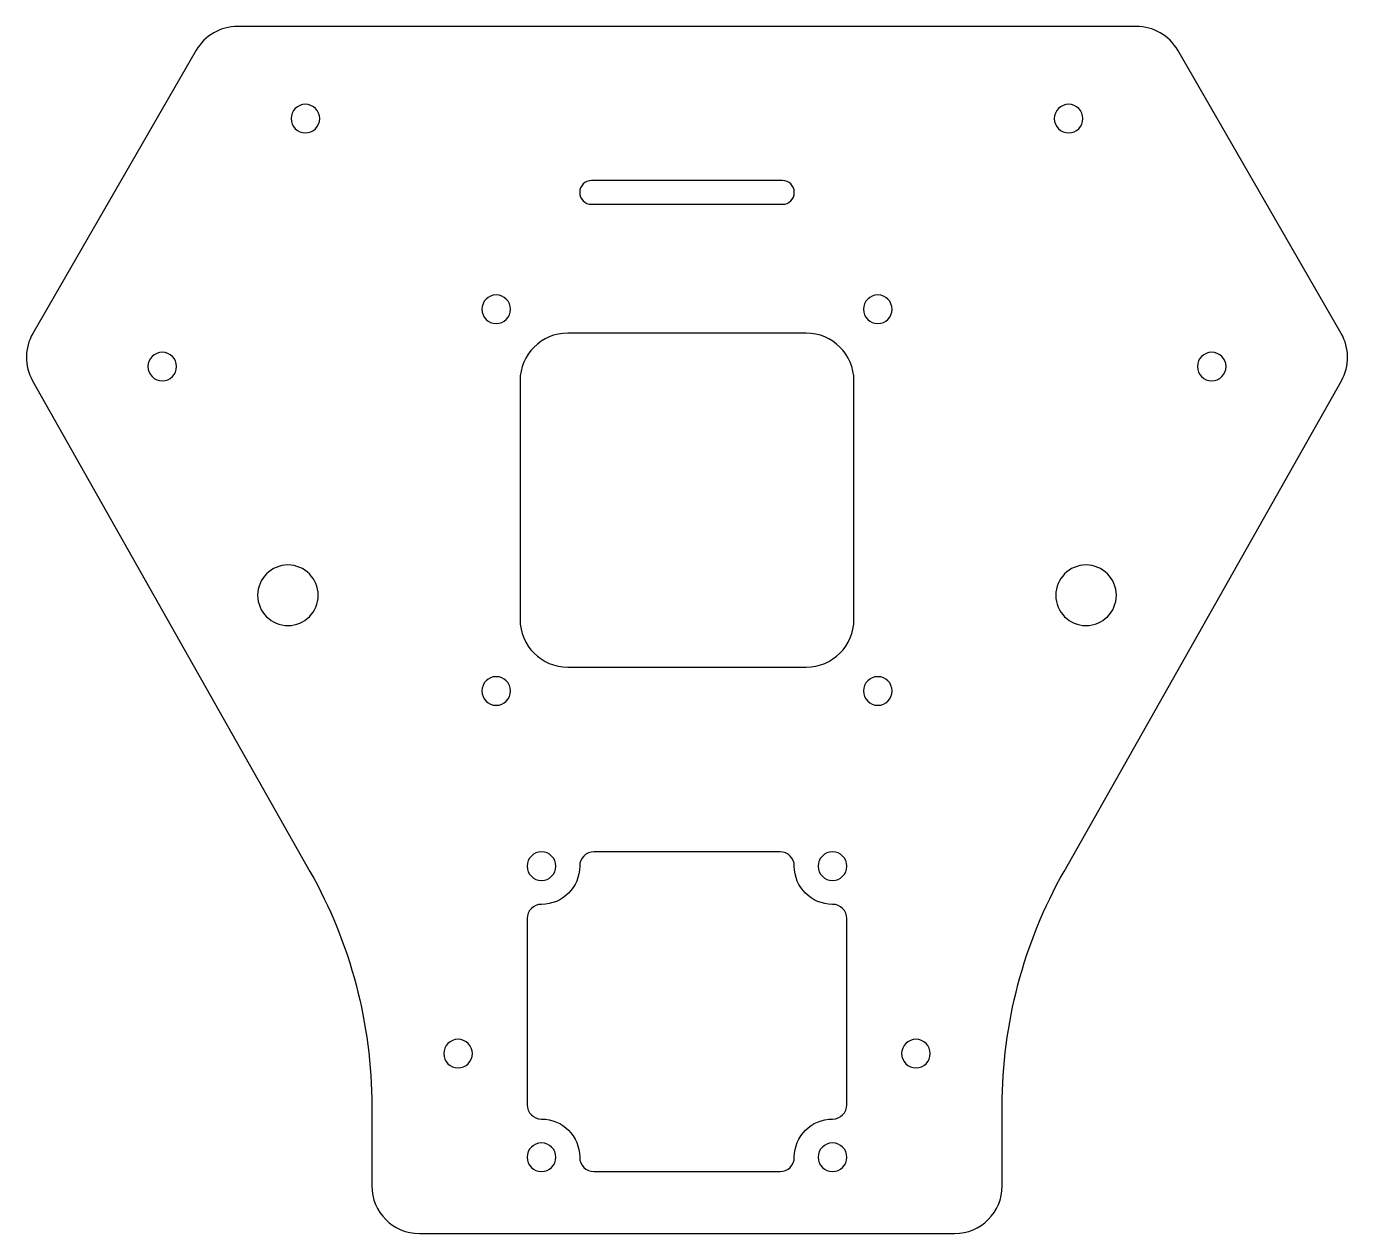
# Model space of a CAD drawing. Extents: x -69 to 69, y -77 to 50.
import ezdxf

# ---------------------------------------------------------------- set-up
doc = ezdxf.new("R2010")
doc.units = 0
doc.layers.add('1', color=7, linetype='CONTINUOUS')

msp = doc.modelspace()

# ---------------------------------------------------------------- linework, layer by layer
at = {"layer": '1', "color": 163, "linetype": 'CONTINUOUS'}
for p, q in [((47.113249, 49.641016), (-47.113249, 49.641016)), ((-51.443376, 47.141016), (-68.571505, 17.474226)), ((68.571505, 17.474226), (51.443376, 47.141016)), ((10, 33.5), (-10, 33.5)), ((-10, 31), (10, 31)), ((12.5, 17.5), (-12.5, 17.5)), ((-68.593709, 12.513086), (-39.517735, -38.90548)), ((-17.5, 12.5), (-17.5, -12.5)), ((17.5, -12.5), (17.5, 12.5)), ((39.517735, -38.90548), (68.593709, 12.513086)), ((-12.5, -17.5), (12.5, -17.5)), ((9.75, -36.858984), (-9.75, -36.858984)), ((-16.75, -43.858984), (-16.75, -63.358984)), ((16.75, -63.358984), (16.75, -43.858984)), ((-33.041051, -63.516879), (-33.041051, -71.858984)), ((33.041051, -71.858984), (33.041051, -63.516879)), ((-9.75, -70.358984), (9.75, -70.358984)), ((-28.041051, -76.858984), (28.041051, -76.858984))]:
    msp.add_line(p, q, dxfattribs=at)
at = {"layer": '1', "color": 163, "linetype": 'CONTINUOUS', "extrusion": (0, 0, -1)}
for centre, radius in [((40, 39.980762), 1.5), ((-40, 39.980762), 1.5), ((20, 20), 1.5), ((-20, 20), 1.5), ((55, 14), 1.5), ((-55, 14), 1.5), ((41.827898, -9.971304), 3.175), ((-41.827898, -9.971304), 3.175), ((20, -20), 1.5), ((-20, -20), 1.5), ((15.25, -38.358984), 1.5), ((-15.25, -38.358984), 1.5), ((24, -58), 1.5), ((-24, -58), 1.5), ((15.25, -68.858984), 1.5), ((-15.25, -68.858984), 1.5)]:
    msp.add_circle(centre, radius, dxfattribs=at)
at = {"layer": '1', "color": 163, "linetype": 'CONTINUOUS'}
for centre, radius, start, end in [((-47.113249, 44.641016), 5, 90, 150), ((47.113249, 44.641016), 5, 30, 90), ((-10, 32.25), 1.25, 90, 270), ((10, 32.25), 1.25, 270, 90), ((-64.241378, 14.974226), 5, 150, 209.487126), ((-12.5, 12.5), 5, 90, 180), ((12.5, 12.5), 5, 0, 90), ((64.241378, 14.974226), 5, 330.512874, 30), ((-12.5, -12.5), 5, 180, 270), ((12.5, -12.5), 5, 270, 0), ((-9.75, -38.358984), 1.5, 90, 180), ((9.75, -38.358984), 1.5, 0, 90), ((-15.25, -43.858984), 1.5, 90, 180), ((15.25, -43.858984), 1.5, 0, 90), ((-15.25, -63.358984), 1.5, 180, 270), ((15.25, -63.358984), 1.5, 270, 0), ((-9.75, -68.858984), 1.5, 180, 270), ((9.75, -68.858984), 1.5, 270, 0), ((-28.041051, -71.858984), 5, 180, 270), ((28.041051, -71.858984), 5, 270, 0)]:
    msp.add_arc(centre, radius, start, end, dxfattribs=at)
at = {"layer": '1', "color": 163, "linetype": 'CONTINUOUS', "extrusion": (0, 0, -1)}
for centre, radius, start, end in [((15.25, -38.358984), 4, 180, 270), ((-15.25, -38.358984), 4, 270, 0), ((83.041051, -63.516879), 50, 150.512874, 180), ((-83.041051, -63.516879), 50, 0, 29.487126), ((15.25, -68.858984), 4, 90, 180), ((-15.25, -68.858984), 4, 0, 90)]:
    msp.add_arc(centre, radius, start, end, dxfattribs=at)

doc.saveas('drawing.dxf')
